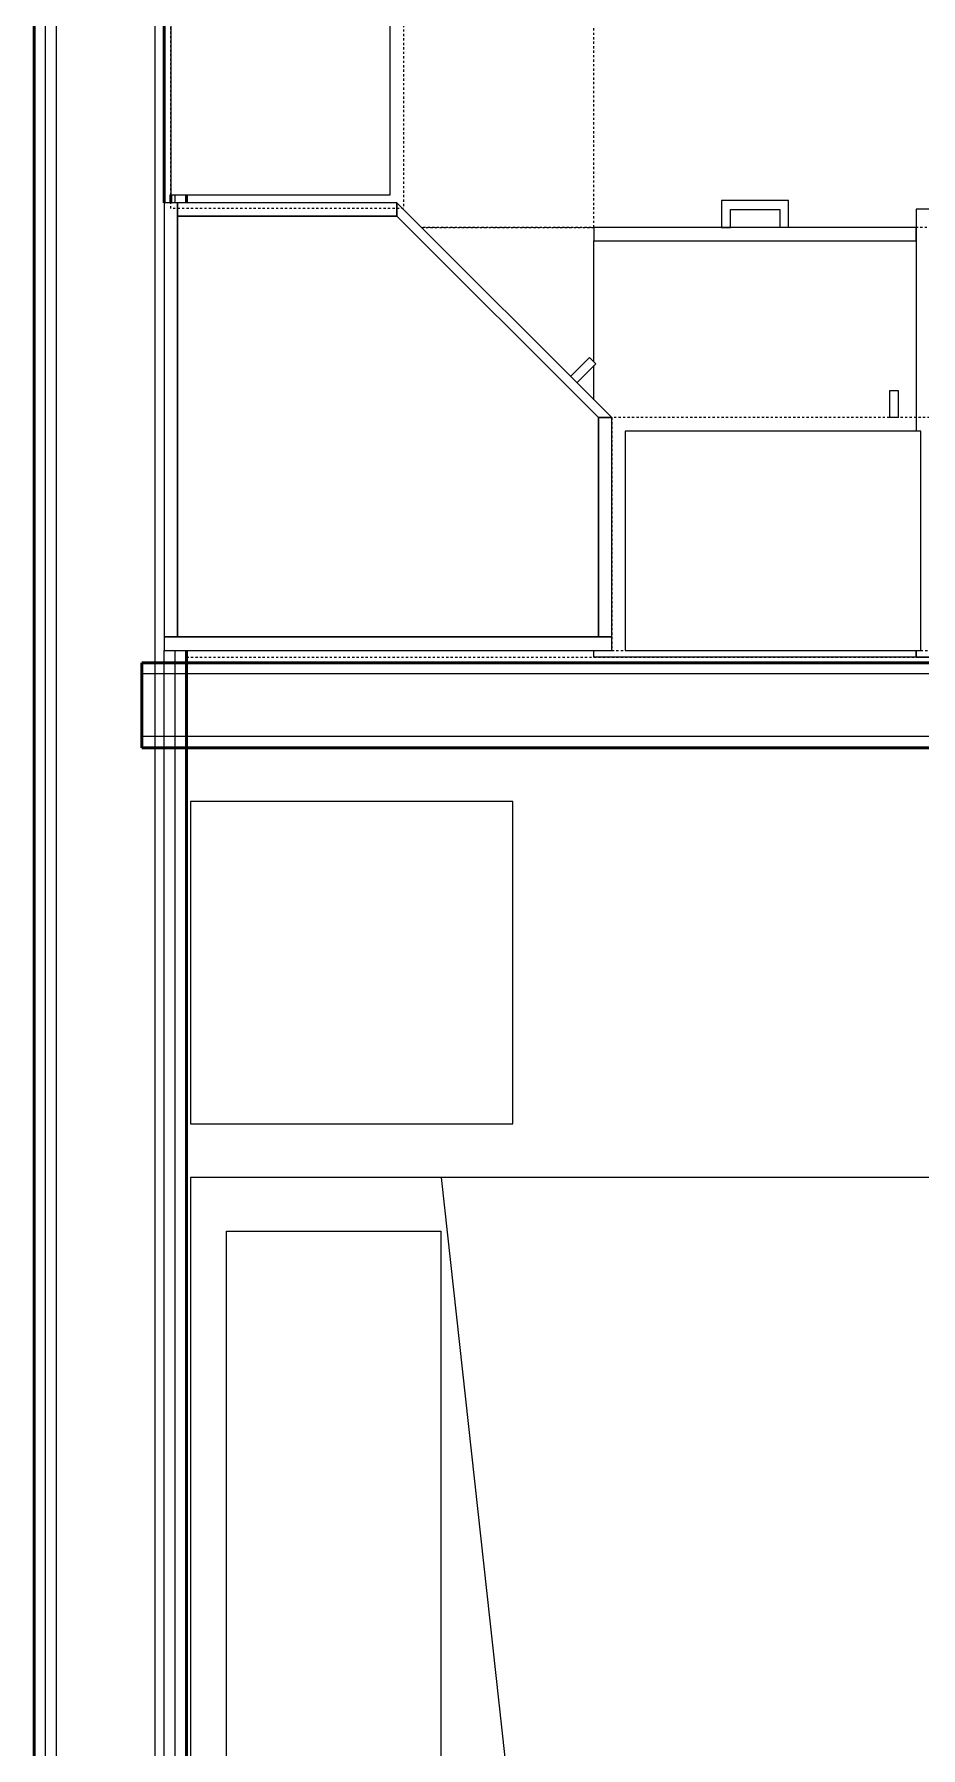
# Model space of a CAD drawing. Header units: inches. Extents: x -4217 to -1814, y 9706 to 12425.
# Drawn here: x -3343 to -3293.5, y 11858.1 to 11953.8 of the extents above; entities that cross this region are included whole.
import ezdxf

# ---------------------------------------------------------------- set-up
doc = ezdxf.new("R2010")
doc.units = ezdxf.units.IN
doc.header["$MEASUREMENT"] = 0
doc.linetypes.add('Dash', pattern=[0.25, 0.125, -0.125])
for name, color, linetype, lineweight in [('A-WALL', 113, 'Continuous', 13), ('A-WALL-3', 250, 'Continuous', 50), ('A-WALL-4', 10, 'Continuous', 13), ('I-FURN-1', 7, 'Continuous', 9), ('I-WALL-3', 2, 'Continuous', 50), ('P-SANR-FIXT-2', 7, 'Continuous', 9), ('Q-CASE', 31, 'Continuous', 9), ('Q-CASE-3', 7, 'Continuous', 9), ('Q-CASE-4', 7, 'Dash', 9), ('Q-CASE-HDLN-1', 7, 'Dash', 9)]:
    doc.layers.add(name, color=color, linetype=linetype, lineweight=lineweight)

msp = doc.modelspace()

# ---------------------------------------------------------------- linework, layer by layer
at = {"layer": 'A-WALL'}
for p, q in [((-3342.34874, 11724.7394), (-3342.34874, 12110.3394)), ((-3341.72374, 11724.7394), (-3341.72374, 12110.3394)), ((-3336.22374, 11724.7394), (-3336.22374, 12110.3394)), ((-3335.72374, 11944.4332), (-3335.72374, 11959.1207)), ((-3335.09874, 11944.4332), (-3335.09874, 11944.8707)), ((-3335.72374, 11724.7394), (-3335.72374, 11919.4332)), ((-3335.09874, 11724.7394), (-3335.09874, 11919.4332))]:
    msp.add_line(p, q, dxfattribs=at)
at = {"layer": 'A-WALL-3'}
for p, q in [((-3335.72374, 11959.1207), (-3335.72374, 11944.4332)), ((-3335.34874, 11944.4332), (-3335.34874, 11944.8707)), ((-3181.87374, 11918.7457), (-3336.97374, 11918.7457)), ((-3336.97374, 11918.7457), (-3336.97374, 11913.9957)), ((-3336.97374, 11913.9957), (-3210.64687, 11913.9957))]:
    msp.add_line(p, q, dxfattribs=at)
at = {"layer": 'A-WALL-4'}
for p, q in [((-3181.87374, 11918.1207), (-3336.97374, 11918.1207)), ((-3210.02187, 11914.6207), (-3336.97374, 11914.6207))]:
    msp.add_line(p, q, dxfattribs=at)
at = {"layer": 'I-FURN-1'}
for p, q in [((-3334.24899, 11910.9957), (-3334.24899, 11892.9957)), ((-3316.24899, 11910.9957), (-3334.24899, 11910.9957)), ((-3316.24899, 11892.9957), (-3316.24899, 11910.9957)), ((-3334.24899, 11892.9957), (-3316.24899, 11892.9957)), ((-3334.24899, 11889.9957), (-3334.24899, 11829.9957)), ((-3255.24899, 11889.9957), (-3334.24899, 11889.9957)), ((-3320.24899, 11889.9957), (-3313.66937, 11829.9957)), ((-3332.24899, 11886.9957), (-3320.24899, 11886.9957)), ((-3332.24899, 11832.9957), (-3332.24899, 11886.9957)), ((-3320.24899, 11832.9957), (-3320.24899, 11886.9957))]:
    msp.add_line(p, q, dxfattribs=at)
at = {"layer": 'I-WALL-3'}
for p, q in [((-3342.97374, 12110.3394), (-3342.97374, 11725.3644)), ((-3334.47374, 11944.4332), (-3334.47374, 11944.8707)), ((-3334.47374, 11725.3644), (-3334.47374, 11919.4332))]:
    msp.add_line(p, q, dxfattribs=at)
at = {"layer": 'P-SANR-FIXT-2'}
for p, q in [((-3260.72374, 11944.07192), (-3293.72374, 11944.07192)), ((-3293.72374, 11944.07192), (-3293.72374, 11931.6832))]:
    msp.add_line(p, q, dxfattribs=at)
at = {"layer": 'Q-CASE'}
for p, q in [((-3322.72374, 11944.4332), (-3322.72374, 11943.6832)), ((-3310.72374, 11932.4332), (-3322.72374, 11944.4332)), ((-3322.72374, 11943.6832), (-3311.47374, 11932.4332)), ((-3311.47374, 11932.4332), (-3310.72374, 11932.4332))]:
    msp.add_line(p, q, dxfattribs=at)
at = {"layer": 'Q-CASE-3'}
for p, q in [((-3335.34874, 11958.3707), (-3335.34874, 11944.8707)), ((-3323.09874, 11944.8707), (-3323.09874, 11958.3707)), ((-3335.72374, 11944.4332), (-3335.72374, 11920.1832)), ((-3334.97374, 11944.4332), (-3335.72374, 11944.4332)), ((-3335.34874, 11944.8707), (-3323.09874, 11944.8707)), ((-3322.72374, 11944.4332), (-3334.97374, 11944.4332)), ((-3334.97374, 11944.4332), (-3334.97374, 11943.6832)), ((-3334.97374, 11920.1832), (-3334.97374, 11944.4332)), ((-3322.72374, 11943.6832), (-3322.72374, 11944.4332)), ((-3300.84874, 11944.5582), (-3304.59874, 11944.5582)), ((-3304.59874, 11944.5582), (-3304.59874, 11943.0582)), ((-3300.84874, 11943.0582), (-3300.84874, 11944.5582)), ((-3322.72374, 11943.6832), (-3334.97374, 11943.6832)), ((-3334.97374, 11943.6832), (-3334.97374, 11920.1832)), ((-3334.97374, 11943.6832), (-3322.72374, 11943.6832)), ((-3311.47374, 11932.4332), (-3322.72374, 11943.6832)), ((-3304.09936, 11944.05882), (-3301.34811, 11944.05882)), ((-3304.09936, 11943.0582), (-3304.09936, 11944.05882)), ((-3301.34811, 11944.05882), (-3301.34811, 11943.0582)), ((-3311.72374, 11943.0582), (-3311.72374, 11942.3082)), ((-3293.72374, 11943.0582), (-3311.72374, 11943.0582)), ((-3311.72374, 11935.55346), (-3311.72374, 11942.3082)), ((-3311.72374, 11942.3082), (-3293.72374, 11942.3082)), ((-3304.59874, 11943.0582), (-3304.09936, 11943.0582)), ((-3300.84874, 11943.0582), (-3301.34811, 11943.0582)), ((-3293.72374, 11942.3082), (-3293.72374, 11943.0582)), ((-3293.72374, 11942.3082), (-3293.72374, 11931.6832)), ((-3311.9617, 11935.79143), (-3313.02183, 11934.73129)), ((-3311.61632, 11935.44604), (-3311.9617, 11935.79143)), ((-3312.67645, 11934.38591), (-3311.61632, 11935.44604)), ((-3311.72374, 11933.4332), (-3311.72374, 11935.33862)), ((-3294.72374, 11933.93245), (-3295.21218, 11933.93245)), ((-3295.21218, 11933.93245), (-3295.21218, 11932.4332)), ((-3294.72374, 11932.4332), (-3294.72374, 11933.93245)), ((-3311.47374, 11920.1832), (-3311.47374, 11932.4332)), ((-3310.72374, 11932.4332), (-3311.47374, 11932.4332)), ((-3311.47374, 11932.4332), (-3311.47374, 11920.1832)), ((-3310.72374, 11920.1832), (-3310.72374, 11932.4332)), ((-3294.72374, 11932.4332), (-3295.21218, 11932.4332)), ((-3309.97374, 11931.6832), (-3309.97374, 11919.4332)), ((-3293.47374, 11931.6832), (-3309.97374, 11931.6832)), ((-3293.47374, 11919.4332), (-3293.47374, 11931.6832)), ((-3335.72374, 11920.1832), (-3334.97374, 11920.1832)), ((-3310.72374, 11920.1832), (-3335.72374, 11920.1832)), ((-3335.72374, 11920.1832), (-3335.72374, 11919.4332)), ((-3335.72374, 11919.4332), (-3310.72374, 11919.4332)), ((-3334.97374, 11920.1832), (-3311.47374, 11920.1832)), ((-3311.72374, 11919.0582), (-3311.72374, 11919.4332)), ((-3311.47374, 11920.1832), (-3310.72374, 11920.1832)), ((-3310.72374, 11919.4332), (-3310.72374, 11920.1832)), ((-3309.97374, 11919.4332), (-3293.47374, 11919.4332)), ((-3293.72374, 11919.4332), (-3293.72374, 11919.0582)), ((-3293.72374, 11919.0582), (-3293.72374, 11919.4332)), ((-3293.72374, 11919.4332), (-3293.72374, 11919.0582)), ((-3293.72374, 11919.0582), (-3311.72374, 11919.0582)), ((-3260.72374, 11919.0582), (-3293.72374, 11919.0582)), ((-3293.72374, 11919.0582), (-3260.72374, 11919.0582))]:
    msp.add_line(p, q, dxfattribs=at)
at = {"layer": 'Q-CASE-4'}
for p, q in [((-3335.34874, 11944.1207), (-3335.34874, 11959.1207)), ((-3322.34874, 11959.1207), (-3322.34874, 11944.1207)), ((-3322.34874, 11944.1207), (-3335.34874, 11944.1207)), ((-3310.72374, 11932.4332), (-3310.72374, 11919.4332)), ((-3292.72374, 11932.4332), (-3310.72374, 11932.4332)), ((-3310.72374, 11919.4332), (-3292.72374, 11919.4332))]:
    msp.add_line(p, q, dxfattribs=at)
at = {"layer": 'Q-CASE-HDLN-1'}
for p, q in [((-3311.72374, 11943.0582), (-3311.72374, 12073.4019)), ((-3217.62374, 11943.0582), (-3321.34874, 11943.0582)), ((-3321.34874, 11943.0582), (-3311.72374, 11943.0582)), ((-3334.47374, 11919.0582), (-3217.62374, 11919.0582))]:
    msp.add_line(p, q, dxfattribs=at)

doc.saveas('drawing.dxf')
